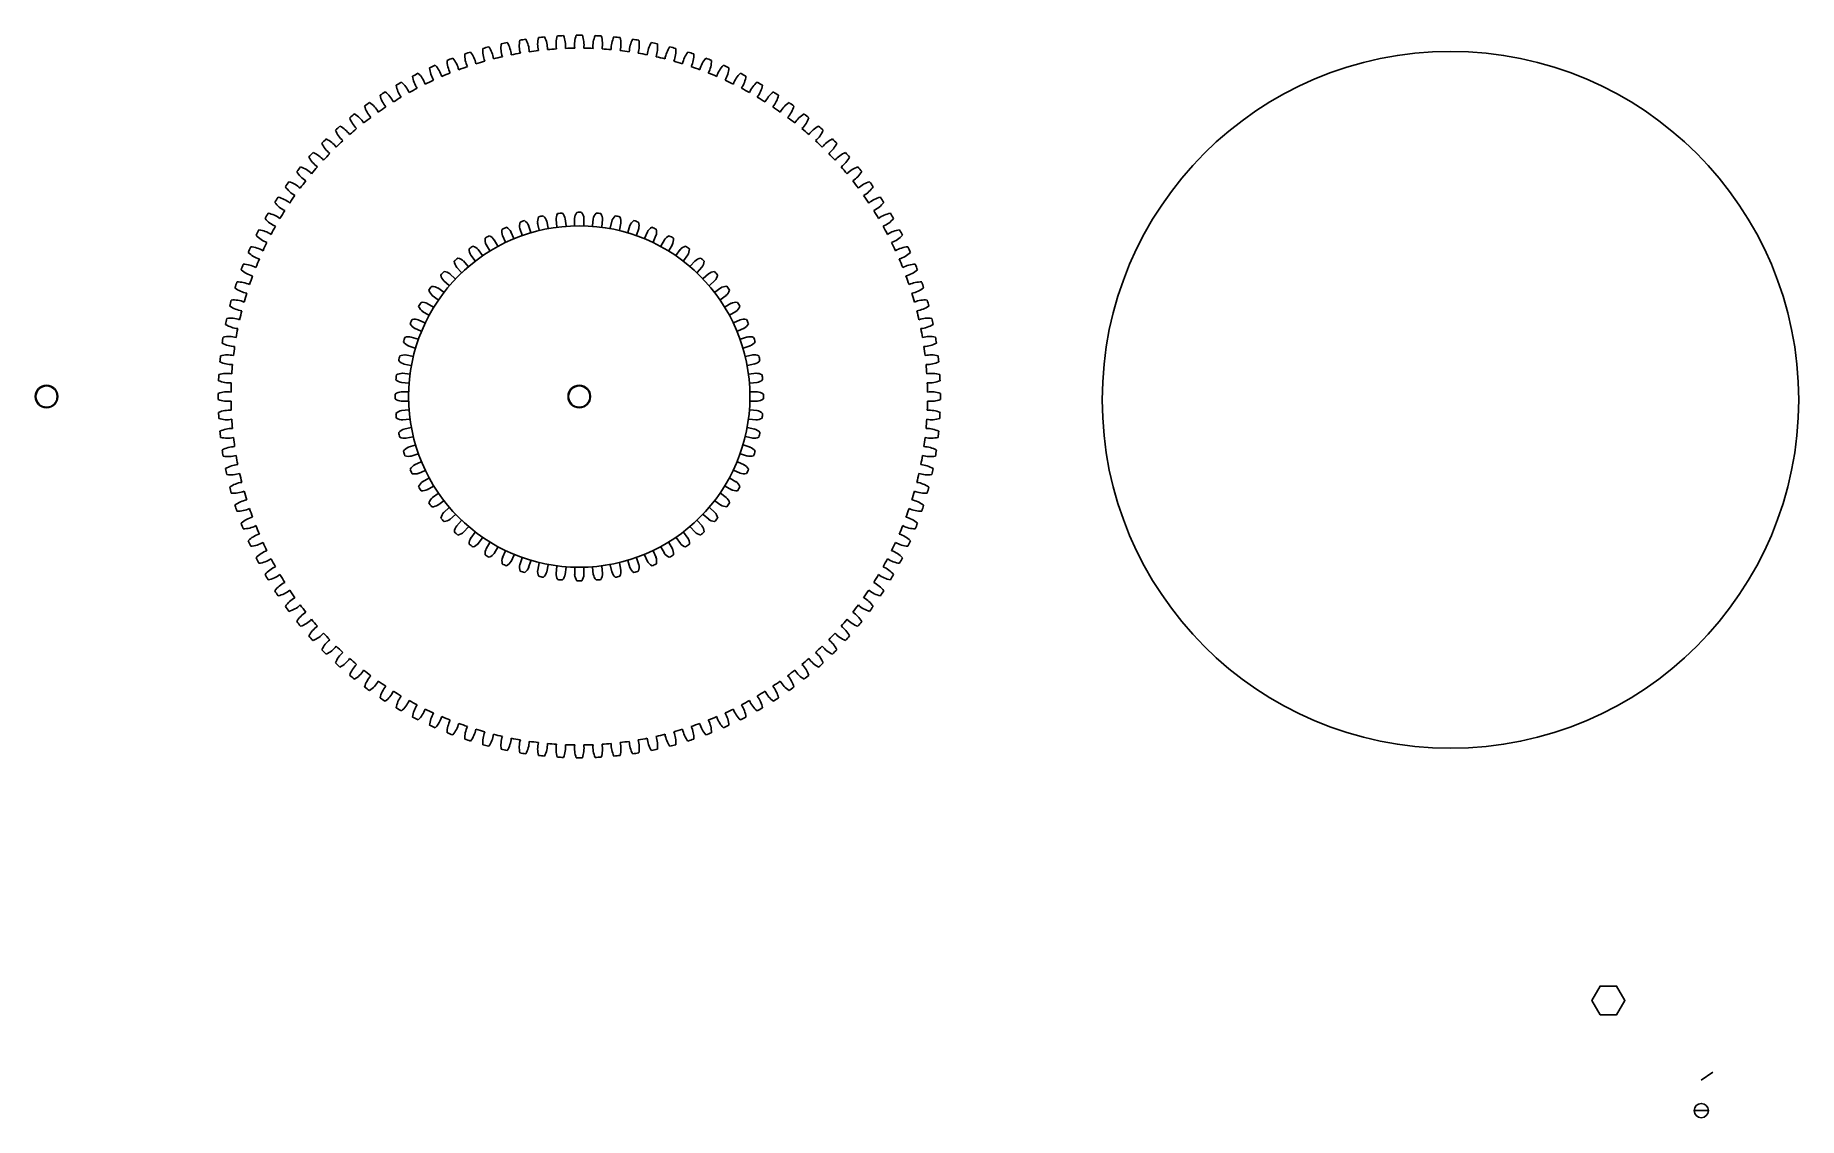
# Model space of a CAD drawing. Header units: millimetres. Extents: x -446 to 298, y -279 to 648.
# Drawn here: x -446 to 298, y 191 to 648 of the extents above; entities outside this region: 1.
import ezdxf

# ---------------------------------------------------------------- set-up
doc = ezdxf.new("R2010")
doc.units = ezdxf.units.MM

# ---------------------------------------------------------------- blocks, each defined once
blk = doc.blocks.new('*U19')
for centre, start, end in [((-1.25, -9.47), 69.77899, 97.30541), ((-1.25, 9.47), 262.69459, 290.22101)]:
    blk.add_arc(centre, 11.47, start, end)
blk = doc.blocks.new('*U21')
at = {"color": 0, "linetype": 'ByBlock', "lineweight": -2, "transparency": 16777216}
for p, rotation in [((-31.14, 146.51), 101.9999999999933), ((-23.43, 147.94), 98.9999999999934), ((-15.66, 148.96), 95.99999999999363), ((-7.84, 149.58), 92.9999999999938), ((0, 149.78), 89.99999999999389), ((7.84, 149.58), 86.99999999999399), ((15.66, 148.96), 83.99999999999417), ((23.43, 147.94), 80.99999999999426), ((31.14, 146.51), 77.99999999999446), ((-53.68, 139.83), 110.9999999999929), ((-46.29, 142.45), 107.9999999999931), ((-38.77, 144.68), 104.9999999999933), ((38.77, 144.68), 74.99999999999478), ((46.29, 142.45), 71.99999999999508), ((53.68, 139.83), 68.99999999999554), ((-68, 133.46), 116.9999999999925), ((-60.92, 136.83), 113.9999999999926), ((60.92, 136.83), 65.99999999999586), ((68, 133.46), 62.99999999999617), ((-81.58, 125.62), 122.9999999999922), ((-74.89, 129.72), 119.9999999999923), ((74.89, 129.72), 59.99999999999624), ((81.58, 125.62), 56.99999999999633), ((-94.26, 116.4), 128.9999999999923), ((-88.04, 121.18), 125.9999999999924), ((88.04, 121.18), 53.99999999999653), ((94.26, 116.4), 50.99999999999649), ((-100.22, 111.31), 131.9999999999922), ((100.22, 111.31), 47.99999999999657), ((-105.91, 105.91), 134.9999999999922), ((105.91, 105.91), 44.99999999999652), ((-116.4, 94.26), 140.999999999992), ((-111.31, 100.22), 137.9999999999921), ((111.31, 100.22), 41.9999999999966), ((116.4, 94.26), 38.99999999999692), ((-121.18, 88.04), 143.9999999999919), ((121.18, 88.04), 35.99999999999724), ((-125.62, 81.58), 146.9999999999918), ((125.62, 81.58), 32.99999999999732), ((-129.72, 74.89), 149.9999999999919), ((129.72, 74.89), 29.9999999999974), ((-133.46, 68), 152.9999999999916), ((133.46, 68), 26.99999999999771), ((-136.83, 60.92), 155.9999999999914), ((136.83, 60.92), 23.99999999999816), ((-139.83, 53.68), 158.9999999999912), ((139.83, 53.68), 20.99999999999846), ((-142.45, 46.29), 161.9999999999911), ((142.45, 46.29), 17.99999999999869), ((-144.68, 38.77), 164.9999999999909), ((144.68, 38.77), 14.99999999999901), ((-146.51, 31.14), 167.9999999999907), ((146.51, 31.14), 11.9999999999994), ((-147.94, 23.43), 170.9999999999904), ((147.94, 23.43), 8.999999999999577), ((-148.96, 15.66), 173.9999999999901), ((148.96, 15.66), 5.999999999999662), ((-149.58, 7.84), 176.99999999999), ((149.58, 7.84), 2.999999999999923), ((-149.78, 0), 180), ((-149.58, -7.84), 182.9999999999898), ((149.58, -7.84), 356.9999999999795), ((-148.96, -15.66), 185.9999999999896), ((148.96, -15.66), 353.9999999999797), ((-147.94, -23.43), 188.9999999999894), ((147.94, -23.43), 350.9999999999801), ((-146.51, -31.14), 191.9999999999893), ((146.51, -31.14), 347.9999999999804), ((-144.68, -38.77), 194.9999999999891), ((144.68, -38.77), 344.9999999999807), ((-142.45, -46.29), 197.9999999999888), ((142.45, -46.29), 341.9999999999807), ((-139.83, -53.68), 200.9999999999886), ((139.83, -53.68), 338.9999999999808), ((-136.83, -60.92), 203.9999999999884), ((136.83, -60.92), 335.9999999999811), ((-133.46, -68), 206.999999999988), ((133.46, -68), 332.9999999999815), ((-129.72, -74.89), 209.9999999999876), ((129.72, -74.89), 329.9999999999814), ((-125.62, -81.58), 212.9999999999873), ((125.62, -81.58), 326.9999999999816), ((-121.18, -88.04), 215.9999999999872), ((121.18, -88.04), 323.9999999999816), ((-116.4, -94.26), 218.9999999999868), ((116.4, -94.26), 320.9999999999816), ((-111.31, -100.22), 221.9999999999866), ((-105.91, -105.91), 224.9999999999866), ((105.91, -105.91), 314.9999999999818), ((111.31, -100.22), 317.9999999999816), ((-100.22, -111.31), 227.9999999999865), ((100.22, -111.31), 311.9999999999818), ((-94.26, -116.4), 230.9999999999862), ((-88.04, -121.18), 233.999999999986), ((88.04, -121.18), 305.9999999999823), ((94.26, -116.4), 308.9999999999821), ((-81.58, -125.62), 236.9999999999856), ((-74.89, -129.72), 239.9999999999856), ((74.89, -129.72), 299.9999999999822), ((81.58, -125.62), 302.9999999999824), ((-68, -133.46), 242.9999999999856), ((-60.92, -136.83), 245.9999999999854), ((60.92, -136.83), 293.9999999999827), ((68, -133.46), 296.9999999999823), ((-53.68, -139.83), 248.9999999999853), ((-46.29, -142.45), 251.999999999985), ((46.29, -142.45), 287.9999999999832), ((53.68, -139.83), 290.9999999999829), ((-38.77, -144.68), 254.9999999999847), ((-31.14, -146.51), 257.9999999999845), ((-23.43, -147.94), 260.9999999999843), ((-15.66, -148.96), 263.9999999999841), ((-7.84, -149.58), 266.999999999984), ((0, -149.78), 269.9999999999839), ((7.84, -149.58), 272.9999999999839), ((15.66, -148.96), 275.9999999999836), ((23.43, -147.94), 278.9999999999835), ((31.14, -146.51), 281.9999999999835), ((38.77, -144.68), 284.9999999999835)]:
    blk.add_blockref('*U19', p, dxfattribs=dict(at, rotation=rotation))
blk.add_blockref('*U19', (149.78, 0), dxfattribs=at)
blk = doc.blocks.new('*U22')
for p, q in [((2.79, 1.95), (-0.29, 1.95)), ((2.79, 1.95), (2.79, 1.97)), ((2.79, -1.97), (-0.29, -1.97)), ((2.79, -1.94), (2.79, -1.95))]:
    blk.add_line(p, q)
for centre, radius, start, end in [((14.71, -0.01), 17.5, 176.71959, 183.28041), ((0.18, -2.97), 4.94, 93.95496, 126.52323), ((0.18, 2.96), 4.94, 233.47677, 266.04504)]:
    blk.add_arc(centre, radius, start, end)
blk = doc.blocks.new('*U23')
at = {"color": 0, "linetype": 'ByBlock', "lineweight": -2, "transparency": 16777216}
for p, rotation in [((201.82, 71.33), 287.9999999999962), ((209.4, 73.36), 281.9999999999963), ((217.16, 74.59), 275.9999999999964), ((225, 75), 269.9999999999965), ((232.84, 74.59), 263.9999999999966), ((240.59, 73.36), 257.9999999999968), ((248.17, 71.33), 251.9999999999968), ((187.5, 64.95), 299.9999999999959), ((194.49, 68.51), 293.9999999999961), ((255.5, 68.52), 245.999999999997), ((262.5, 64.95), 239.9999999999971), ((180.91, 60.67), 305.9999999999958), ((269.08, 60.68), 233.9999999999972), ((169.26, 50.18), 317.9999999999957), ((174.81, 55.73), 311.9999999999956), ((275.18, 55.74), 227.9999999999972), ((280.73, 50.19), 221.9999999999972), ((164.32, 44.08), 323.9999999999956), ((285.67, 44.09), 215.9999999999973), ((160.05, 37.5), 329.9999999999955), ((289.95, 37.5), 209.9999999999974), ((156.48, 30.5), 335.9999999999955), ((293.51, 30.51), 203.9999999999975), ((153.67, 23.17), 341.9999999999955), ((296.33, 23.18), 197.9999999999975), ((151.64, 15.59), 347.9999999999955), ((298.36, 15.6), 191.9999999999976), ((150.41, 7.84), 353.9999999999956), ((299.59, 7.84), 185.9999999999977), ((300, 0), 180), ((150.41, -7.84), 5.999999999999843), ((299.59, -7.84), 173.9999999999981), ((151.64, -15.6), 11.99999999999986), ((298.36, -15.59), 167.9999999999982), ((153.67, -23.18), 17.99999999999982), ((296.33, -23.17), 161.9999999999982), ((156.49, -30.51), 23.99999999999985), ((293.52, -30.5), 155.9999999999982), ((160.05, -37.5), 29.9999999999999), ((289.95, -37.5), 149.9999999999984), ((164.33, -44.09), 35.99999999999979), ((285.68, -44.08), 143.9999999999983), ((169.27, -50.19), 41.99999999999969), ((280.74, -50.18), 137.9999999999984), ((174.82, -55.74), 47.99999999999959), ((180.92, -60.68), 53.9999999999995), ((269.09, -60.67), 125.9999999999985), ((275.19, -55.73), 131.9999999999984), ((187.5, -64.95), 59.99999999999941), ((194.5, -68.52), 65.99999999999925), ((255.51, -68.51), 113.9999999999986), ((262.5, -64.95), 119.9999999999985), ((201.83, -71.33), 71.99999999999916), ((209.41, -73.36), 77.99999999999919), ((217.16, -74.59), 83.99999999999915), ((225, -75), 89.99999999999899), ((232.84, -74.59), 95.99999999999888), ((240.6, -73.36), 101.9999999999988), ((248.18, -71.33), 107.9999999999987)]:
    blk.add_blockref('*U22', p, dxfattribs=dict(at, rotation=rotation))
blk.add_blockref('*U22', (150, 0), dxfattribs=at)

msp = doc.modelspace()

# ---------------------------------------------------------------- linework, layer by layer
for p, q in [((-69.5, 493.88, 0), (-69.5, 493.87, 0)), ((-69.39, 493.87, -0.08), (-69.5, 493.87)), ((-66.59, 493.87, -2.06), (-66.7, 493.87, -1.98)), ((262.19, 210.55, 20), (257.27, 207.15, 19.53)), ((260.3, 194.36), (254.3, 194.36))]:
    msp.add_line(p, q)
msp.add_lwpolyline([(214.54, 234.79), (221.54, 234.79), (225.04, 240.85), (221.54, 246.92), (214.54, 246.92), (211.04, 240.85)], close=True)
for centre, radius in [((151.38, 494.39), 147.08), ((-216.57, 495.79), 72.08), ((-441.57, 495.79), 4.76), ((-441.57, 495.79), 4.5), ((-216.57, 495.79), 4.76), ((-216.57, 495.79), 4.5), ((257.3, 194.36), 3), ((58.84, -275.79), 3)]:
    msp.add_circle(centre, radius)
for radius, start, end in [(152.5, 92.5146, 93.4854), (152.5, 89.5146, 90.4854), (152.5, 86.5146, 87.4854), (152.5, 107.5146, 108.4854), (152.5, 104.5146, 105.4854), (152.5, 101.5146, 102.4854), (147.08, 99.74247, 101.25753), (152.5, 98.5146, 99.4854), (147.08, 96.74247, 98.25753), (152.5, 95.5146, 96.4854), (147.08, 93.74247, 95.25753), (147.08, 90.74247, 92.25753), (147.08, 87.74247, 89.25753), (147.08, 84.74247, 86.25753), (152.5, 83.5146, 84.4854), (147.08, 81.74247, 83.25753), (152.5, 80.5146, 81.4854), (147.08, 78.74247, 80.25753), (152.5, 77.5146, 78.4854), (152.5, 74.5146, 75.4854), (152.5, 71.5146, 72.4854), (152.5, 113.5146, 114.4854), (152.5, 110.5146, 111.4854), (147.08, 108.74247, 110.25753), (147.08, 105.74247, 107.25753), (147.08, 102.74247, 104.25753), (147.08, 75.74247, 77.25753), (147.08, 72.74247, 74.25753), (147.08, 69.74247, 71.25753), (152.5, 68.5146, 69.4854), (152.5, 65.5146, 66.4854), (152.5, 119.5146, 120.4854), (147.08, 117.74247, 119.25753), (152.5, 116.5146, 117.4854), (147.08, 114.74247, 116.25753), (147.08, 111.74247, 113.25753), (147.08, 66.74247, 68.25753), (147.08, 63.74247, 65.25753), (152.5, 62.5146, 63.4854), (147.08, 60.74247, 62.25753), (152.5, 59.5146, 60.4854), (152.5, 125.5146, 126.4854), (152.5, 122.5146, 123.4854), (147.08, 120.74247, 122.25753), (147.08, 57.74247, 59.25753), (152.5, 56.5146, 57.4854), (152.5, 53.5146, 54.4854), (152.5, 128.5146, 129.4854), (147.08, 126.74247, 128.25753), (147.08, 123.74247, 125.25753), (147.08, 54.74247, 56.25753), (147.08, 51.74247, 53.25753), (152.5, 50.5146, 51.4854), (152.5, 134.5146, 135.4854), (152.5, 131.5146, 132.4854), (147.08, 132.74247, 134.25753), (147.08, 129.74247, 131.25753), (147.08, 48.74247, 50.25753), (147.08, 45.74247, 47.25753), (152.5, 47.5146, 48.4854), (152.5, 44.5146, 45.4854), (152.5, 137.5146, 138.4854), (147.08, 135.74247, 137.25753), (147.08, 42.74247, 44.25753), (152.5, 41.5146, 42.4854), (152.5, 140.5146, 141.4854), (147.08, 138.74247, 140.25753), (147.08, 39.74247, 41.25753), (152.5, 38.5146, 39.4854), (152.5, 143.5146, 144.4854), (147.08, 141.74247, 143.25753), (147.08, 36.74247, 38.25753), (152.5, 35.5146, 36.4854), (152.5, 146.5146, 147.4854), (147.08, 147.74247, 149.25753), (147.08, 144.74247, 146.25753), (147.08, 33.74247, 35.25753), (147.08, 30.74247, 32.25753), (152.5, 32.5146, 33.4854), (152.5, 152.5146, 153.4854), (152.5, 149.5146, 150.4854), (147.08, 150.74247, 152.25753), (147.08, 27.74247, 29.25753), (152.5, 29.5146, 30.4854), (152.5, 26.5146, 27.4854), (152.5, 155.5146, 156.4854), (147.08, 153.74247, 155.25753), (147.08, 24.74247, 26.25753), (152.5, 23.5146, 24.4854), (152.5, 158.5146, 159.4854), (147.08, 156.74247, 158.25753), (147.08, 21.74247, 23.25753), (152.5, 20.5146, 21.4854), (152.5, 161.5146, 162.4854), (147.08, 159.74247, 161.25753), (147.08, 18.74247, 20.25753), (152.5, 17.5146, 18.4854), (152.5, 164.5146, 165.4854), (147.08, 162.74247, 164.25753), (147.08, 15.74247, 17.25753), (152.5, 14.5146, 15.4854), (147.08, 165.74247, 167.25753), (147.08, 12.74247, 14.25753), (152.5, 167.5146, 168.4854), (147.08, 168.74247, 170.25753), (147.08, 9.74247, 11.25753), (152.5, 11.5146, 12.4854), (152.5, 170.5146, 171.4854), (147.08, 171.74247, 173.25753), (147.08, 6.74247, 8.25753), (152.5, 8.5146, 9.4854), (152.5, 173.5146, 174.4854), (147.08, 174.74247, 176.25753), (147.08, 3.74247, 5.25753), (152.5, 5.5146, 6.4854), (152.5, 176.5146, 177.4854), (147.08, 177.74247, 179.25753), (147.08, 0.74247, 2.25753), (152.5, 2.5146, 3.4854), (152.5, 179.5146, 180.4854), (147.08, 180.74247, 182.25753), (147.08, 357.74247, 359.25753), (152.5, 359.5146, 0.4854), (152.5, 182.5146, 183.4854), (147.08, 183.74247, 185.25753), (147.08, 354.74247, 356.25753), (152.5, 356.5146, 357.4854), (152.5, 185.5146, 186.4854), (147.08, 186.74247, 188.25753), (147.08, 351.74247, 353.25753), (152.5, 353.5146, 354.4854), (152.5, 188.5146, 189.4854), (147.08, 189.74247, 191.25753), (147.08, 348.74247, 350.25753), (152.5, 350.5146, 351.4854), (152.5, 191.5146, 192.4854), (147.08, 192.74247, 194.25753), (147.08, 345.74247, 347.25753), (152.5, 347.5146, 348.4854), (152.5, 194.5146, 195.4854), (147.08, 195.74247, 197.25753), (147.08, 342.74247, 344.25753), (152.5, 344.5146, 345.4854), (152.5, 197.5146, 198.4854), (147.08, 198.74247, 200.25753), (147.08, 339.74247, 341.25753), (152.5, 341.5146, 342.4854), (152.5, 200.5146, 201.4854), (147.08, 201.74247, 203.25753), (147.08, 336.74247, 338.25753), (152.5, 338.5146, 339.4854), (152.5, 203.5146, 204.4854), (147.08, 204.74247, 206.25753), (147.08, 333.74247, 335.25753), (152.5, 335.5146, 336.4854), (152.5, 206.5146, 207.4854), (147.08, 207.74247, 209.25753), (147.08, 330.74247, 332.25753), (152.5, 332.5146, 333.4854), (152.5, 209.5146, 210.4854), (147.08, 210.74247, 212.25753), (147.08, 327.74247, 329.25753), (152.5, 329.5146, 330.4854), (152.5, 212.5146, 213.4854), (147.08, 213.74247, 215.25753), (147.08, 324.74247, 326.25753), (152.5, 326.5146, 327.4854), (152.5, 215.5146, 216.4854), (147.08, 216.74247, 218.25753), (147.08, 321.74247, 323.25753), (152.5, 323.5146, 324.4854), (152.5, 218.5146, 219.4854), (147.08, 219.74247, 221.25753), (147.08, 222.74247, 224.25753), (147.08, 315.74247, 317.25753), (147.08, 318.74247, 320.25753), (152.5, 320.5146, 321.4854), (152.5, 221.5146, 222.4854), (152.5, 224.5146, 225.4854), (147.08, 225.74247, 227.25753), (147.08, 312.74247, 314.25753), (152.5, 314.5146, 315.4854), (152.5, 317.5146, 318.4854), (152.5, 227.5146, 228.4854), (147.08, 228.74247, 230.25753), (147.08, 231.74247, 233.25753), (147.08, 306.74247, 308.25753), (147.08, 309.74247, 311.25753), (152.5, 311.5146, 312.4854), (152.5, 230.5146, 231.4854), (152.5, 233.5146, 234.4854), (147.08, 234.74247, 236.25753), (147.08, 303.74247, 305.25753), (152.5, 305.5146, 306.4854), (152.5, 308.5146, 309.4854), (152.5, 236.5146, 237.4854), (147.08, 237.74247, 239.25753), (147.08, 240.74247, 242.25753), (147.08, 297.74247, 299.25753), (147.08, 300.74247, 302.25753), (152.5, 302.5146, 303.4854), (152.5, 239.5146, 240.4854), (152.5, 242.5146, 243.4854), (147.08, 243.74247, 245.25753), (147.08, 246.74247, 248.25753), (147.08, 249.74247, 251.25753), (147.08, 288.74247, 290.25753), (147.08, 291.74247, 293.25753), (147.08, 294.74247, 296.25753), (152.5, 296.5146, 297.4854), (152.5, 299.5146, 300.4854), (152.5, 245.5146, 246.4854), (152.5, 248.5146, 249.4854), (152.5, 251.5146, 252.4854), (147.08, 252.74247, 254.25753), (147.08, 255.74247, 257.25753), (147.08, 258.74247, 260.25753), (147.08, 261.74247, 263.25753), (147.08, 276.74247, 278.25753), (147.08, 279.74247, 281.25753), (147.08, 282.74247, 284.25753), (147.08, 285.74247, 287.25753), (152.5, 287.5146, 288.4854), (152.5, 290.5146, 291.4854), (152.5, 293.5146, 294.4854), (152.5, 254.5146, 255.4854), (152.5, 257.5146, 258.4854), (152.5, 260.5146, 261.4854), (152.5, 263.5146, 264.4854), (147.08, 264.74247, 266.25753), (152.5, 266.5146, 267.4854), (147.08, 267.74247, 269.25753), (152.5, 269.5146, 270.4854), (147.08, 270.74247, 272.25753), (152.5, 272.5146, 273.4854), (147.08, 273.74247, 275.25753), (152.5, 275.5146, 276.4854), (152.5, 278.5146, 279.4854), (152.5, 281.5146, 282.4854), (152.5, 284.5146, 285.4854)]:
    msp.add_arc((-216.57, 495.79), radius, start, end)

# ---------------------------------------------------------------- block references
for name, p in [('*U21', (-216.57, 495.79)), ('*U23', (-441.57, 495.79))]:
    msp.add_blockref(name, p)

doc.saveas('drawing.dxf')
